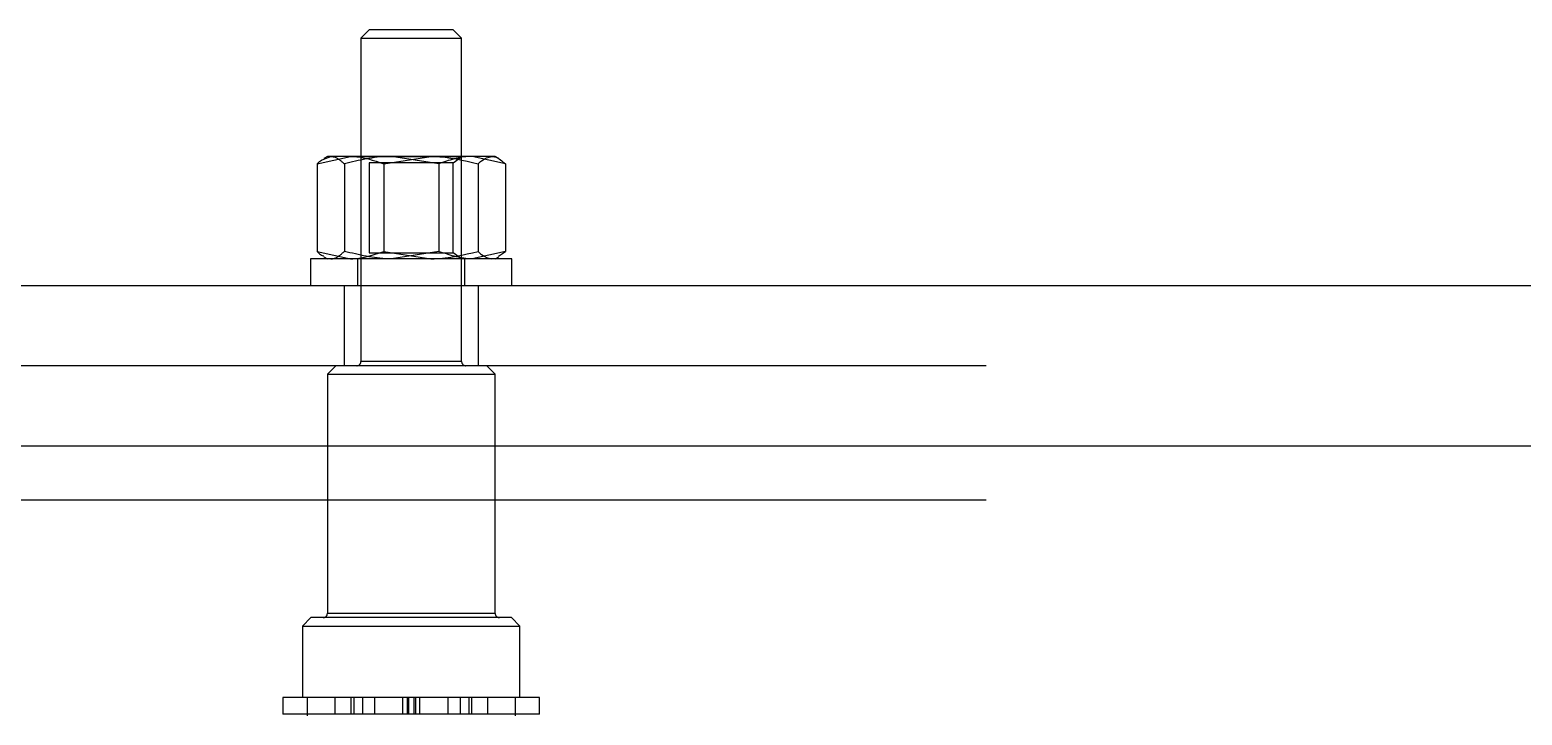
# Model space of a CAD drawing. Header units: metres. Extents: x 0 to 21025, y 0 to 14850.
# Drawn here: x 3077 to 3165.9, y 9310.6 to 9351.4 of the extents above; entities that cross this region are included whole.
import ezdxf

# ---------------------------------------------------------------- set-up
doc = ezdxf.new("R2010")
doc.units = ezdxf.units.M
doc.header["$LTSCALE"] = 25
doc.linetypes.add('HIDDEN2', pattern=[4.7625, 3.175, -1.5875])
doc.layers.add('SL4', color=4, linetype='Continuous')
doc.layers.add('ST1', color=7, linetype='HIDDEN2')

msp = doc.modelspace()

# ---------------------------------------------------------------- linework, layer by layer
at = {"layer": 'SL4'}
for p, q in [((3097.222, 9351.384), (3096.722, 9350.884)), ((3096.722, 9350.884), (3096.722, 9343.849)), ((3096.722, 9350.884), (3102.722, 9350.884)), ((3102.222, 9351.384), (3097.222, 9351.384)), ((3102.722, 9350.884), (3102.222, 9351.384)), ((3102.722, 9343.849), (3102.722, 9350.884)), ((3094.109, 9343.402), (3096.098, 9343.849)), ((3094.109, 9343.402), (3094.109, 9338.195)), ((3094.722, 9343.849), (3094.509, 9343.726)), ((3096.098, 9343.849), (3094.722, 9343.849)), ((3100.894, 9343.849), (3096.098, 9343.849)), ((3098.088, 9343.402), (3100.894, 9343.849)), ((3098.088, 9343.402), (3098.088, 9338.195)), ((3104.517, 9343.849), (3100.894, 9343.849)), ((3103.7, 9343.402), (3103.7, 9338.195)), ((3104.722, 9343.849), (3104.517, 9343.849)), ((3104.935, 9343.726), (3104.722, 9343.849)), ((3105.334, 9343.402), (3105.334, 9338.195)), ((3094.109, 9338.195), (3096.098, 9337.749)), ((3098.088, 9338.195), (3100.894, 9337.749)), ((3104.925, 9337.912), (3105.334, 9338.195)), ((3093.722, 9337.749), (3093.722, 9336.149)), ((3105.722, 9337.749), (3093.722, 9337.749)), ((3094.509, 9337.872), (3094.722, 9337.749)), ((3104.722, 9337.749), (3104.935, 9337.872)), ((3105.722, 9336.149), (3105.722, 9337.749)), ((4205.539, 9336.149), (2880.564, 9336.149)), ((2880.564, 9326.624), (4205.539, 9326.624))]:
    msp.add_line(p, q, dxfattribs=at)
for points, knots in [([(3094.109, 9343.402), (3094.177, 9343.474), (3094.311, 9343.613), (3094.449, 9343.656), (3094.517, 9343.676)], [0, 0, 0, 0, 0.512853, 1, 1, 1, 1]), ([(3096.098, 9343.849), (3096.146, 9343.848), (3096.817, 9343.842), (3097.476, 9343.614), (3098.088, 9343.402)], [0, 0, 0, 0, 0.0702006, 1, 1, 1, 1]), ([(3100.894, 9343.849), (3100.961, 9343.848), (3101.908, 9343.842), (3102.837, 9343.614), (3103.7, 9343.402)], [0, 0, 0, 0, 0.070201, 1, 1, 1, 1]), ([(3103.7, 9343.402), (3103.769, 9343.469), (3104.035, 9343.731), (3104.312, 9343.799), (3104.517, 9343.849)], [0, 0, 0, 0, 0.257551, 1, 1, 1, 1]), ([(3104.517, 9343.849), (3104.592, 9343.842), (3104.868, 9343.817), (3105.137, 9343.577), (3105.334, 9343.402)], [0, 0, 0, 0, 0.268634, 1, 1, 1, 1]), ([(3094.109, 9338.195), (3094.177, 9338.123), (3094.311, 9337.984), (3094.449, 9337.942), (3094.517, 9337.921)], [0, 0, 0, 0, 0.512853, 1, 1, 1, 1]), ([(3096.098, 9337.749), (3096.146, 9337.749), (3096.817, 9337.755), (3097.476, 9337.983), (3098.088, 9338.195)], [0, 0, 0, 0, 0.070201, 1, 1, 1, 1]), ([(3100.894, 9337.749), (3100.961, 9337.749), (3101.908, 9337.755), (3102.837, 9337.983), (3103.7, 9338.195)], [0, 0, 0, 0, 0.070201, 1, 1, 1, 1]), ([(3103.7, 9338.195), (3103.769, 9338.128), (3104.035, 9337.866), (3104.312, 9337.799), (3104.517, 9337.749)], [0, 0, 0, 0, 0.2575513, 1, 1, 1, 1])]:
    msp.add_open_spline(points, degree=3, knots=knots, dxfattribs=at)
at = {"layer": 'ST1'}
for p, q in [((3094.517, 9343.676), (3094.926, 9343.849)), ((3095.743, 9343.402), (3095.743, 9338.195)), ((3096.722, 9343.849), (3096.722, 9331.634)), ((3096.722, 9343.849), (3096.722, 9343.823)), ((3102.722, 9343.823), (3096.722, 9343.823)), ((3102.222, 9343.473), (3097.222, 9343.473)), ((3097.222, 9343.473), (3097.222, 9338.099)), ((3101.355, 9343.402), (3098.549, 9343.849)), ((3101.355, 9343.402), (3101.355, 9338.195)), ((3102.222, 9343.473), (3102.722, 9343.823)), ((3102.222, 9338.099), (3102.222, 9343.473)), ((3102.722, 9331.634), (3102.722, 9343.849)), ((3102.722, 9343.823), (3102.722, 9343.849)), ((3105.334, 9343.402), (3103.345, 9343.849)), ((3097.222, 9338.099), (3102.222, 9338.099)), ((3101.355, 9338.195), (3098.549, 9337.749)), ((3102.722, 9337.749), (3102.222, 9338.099)), ((3105.334, 9338.195), (3103.345, 9337.749)), ((3096.522, 9337.749), (3096.522, 9336.149)), ((3102.922, 9336.149), (3102.922, 9337.749)), ((3095.722, 9336.149), (3095.722, 9331.386)), ((3103.722, 9331.386), (3103.722, 9336.149)), ((4205.539, 9331.386), (2880.564, 9331.386)), ((3095.222, 9331.384), (3094.722, 9330.884)), ((3104.222, 9331.384), (3095.222, 9331.384)), ((3102.722, 9331.634), (3096.722, 9331.634)), ((3104.722, 9330.884), (3104.222, 9331.384)), ((3094.722, 9330.884), (3104.722, 9330.884)), ((3094.722, 9330.884), (3094.722, 9316.634)), ((3104.722, 9316.634), (3104.722, 9330.884)), ((2880.564, 9326.624), (4205.539, 9326.624)), ((4205.539, 9323.386), (2880.564, 9323.386)), ((3093.747, 9316.384), (3093.247, 9315.884)), ((3093.247, 9315.884), (3106.197, 9315.884)), ((3093.247, 9315.884), (3093.247, 9311.629)), ((3105.697, 9316.384), (3093.747, 9316.384)), ((3104.722, 9316.634), (3094.768, 9316.634)), ((3106.197, 9315.884), (3105.697, 9316.384)), ((3106.197, 9311.629), (3106.197, 9315.884)), ((3107.365, 9311.629), (3092.078, 9311.629)), ((3092.078, 9311.629), (3092.078, 9310.629)), ((3093.522, 9311.629), (3093.522, 9310.529)), ((3093.522, 9311.629), (3093.522, 9310.629)), ((3095.174, 9311.629), (3095.174, 9310.629)), ((3096.125, 9311.629), (3096.125, 9310.629)), ((3096.301, 9311.629), (3096.301, 9310.629)), ((3096.817, 9311.629), (3096.817, 9310.629)), ((3097.522, 9311.629), (3097.522, 9310.629)), ((3099.222, 9310.629), (3099.222, 9311.629)), ((3099.472, 9311.629), (3099.472, 9310.629)), ((3099.56, 9311.629), (3099.56, 9310.629)), ((3099.883, 9311.629), (3099.883, 9310.629)), ((3099.972, 9311.629), (3099.972, 9310.629)), ((3100.222, 9311.629), (3100.222, 9310.629)), ((3101.922, 9310.629), (3101.922, 9311.629)), ((3102.626, 9311.629), (3102.626, 9310.629)), ((3103.143, 9311.629), (3103.143, 9310.629)), ((3103.318, 9311.629), (3103.318, 9310.629)), ((3104.269, 9311.629), (3104.269, 9310.629)), ((3105.922, 9310.529), (3105.922, 9311.629)), ((3105.922, 9310.629), (3105.922, 9311.629)), ((3107.365, 9310.629), (3107.365, 9311.629)), ((3107.365, 9310.629), (3092.078, 9310.629))]:
    msp.add_line(p, q, dxfattribs=at)
for centre, start, end in [((3096.472, 9331.634), 270, 0), ((3102.972, 9331.634), 180, 270), ((3094.472, 9316.634), 270, 0), ((3104.972, 9316.634), 180, 270)]:
    msp.add_arc(centre, 0.25, start, end, dxfattribs=at)
for points, knots in [([(3094.926, 9343.849), (3095, 9343.842), (3095.277, 9343.817), (3095.546, 9343.577), (3095.743, 9343.402)], [0, 0, 0, 0, 0.268634, 1, 1, 1, 1]), ([(3098.549, 9343.849), (3098.483, 9343.848), (3097.535, 9343.842), (3096.606, 9343.614), (3095.743, 9343.402)], [0, 0, 0, 0, 0.070201, 1, 1, 1, 1]), ([(3103.345, 9343.849), (3103.298, 9343.848), (3102.626, 9343.842), (3101.968, 9343.614), (3101.355, 9343.402)], [0, 0, 0, 0, 0.070201, 1, 1, 1, 1]), ([(3094.926, 9337.749), (3095, 9337.755), (3095.277, 9337.78), (3095.546, 9338.02), (3095.743, 9338.195)], [0, 0, 0, 0, 0.268634, 1, 1, 1, 1]), ([(3098.549, 9337.749), (3098.483, 9337.749), (3097.535, 9337.755), (3096.606, 9337.983), (3095.743, 9338.195)], [0, 0, 0, 0, 0.0702006, 1, 1, 1, 1]), ([(3103.345, 9337.749), (3103.298, 9337.749), (3102.626, 9337.755), (3101.968, 9337.983), (3101.355, 9338.195)], [0, 0, 0, 0, 0.070201, 1, 1, 1, 1])]:
    msp.add_open_spline(points, degree=3, knots=knots, dxfattribs=at)

doc.saveas('drawing.dxf')
